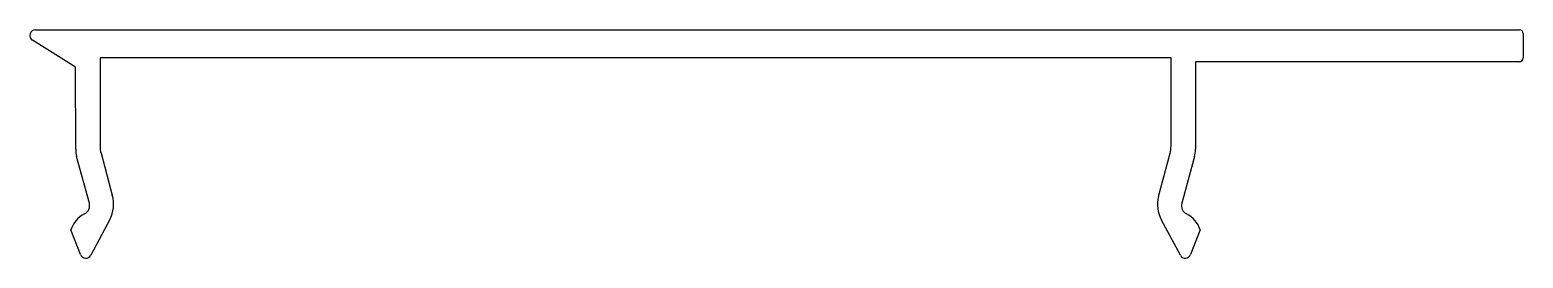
# Model space of a CAD drawing. Extents: x 3490.2 to 3569.7, y 1261.4 to 1273.6.
import ezdxf

# ---------------------------------------------------------------- set-up
doc = ezdxf.new("R2010")
doc.units = 0
doc.layers.get('0').update_dxf_attribs({"linetype": 'CONTINUOUS'})

msp = doc.modelspace()

# ---------------------------------------------------------------- linework, layer by layer
for p, q in [((3492.648, 1271.606), (3490.351, 1273.041)), ((3490.511, 1273.596), (3569.519, 1273.596)), ((3569.719, 1273.396), (3569.719, 1272.096)), ((3492.649, 1267.231), (3492.648, 1271.606)), ((3550.97, 1272.095), (3493.949, 1272.096)), ((3493.949, 1272.096), (3493.949, 1267.407)), ((3550.97, 1267.406), (3550.97, 1272.095)), ((3569.519, 1271.896), (3552.27, 1271.895)), ((3552.27, 1271.895), (3552.27, 1267.23)), ((3493.377, 1264.36), (3492.702, 1266.837)), ((3494, 1267.018), (3494.6, 1264.779)), ((3550.302, 1264.718), (3550.919, 1267.017)), ((3552.217, 1266.836), (3551.541, 1264.359)), ((3494.466, 1263.479), (3493.45, 1261.584)), ((3551.468, 1261.583), (3550.463, 1263.458)), ((3492.906, 1261.618), (3492.399, 1262.931)), ((3552.52, 1262.93), (3552.013, 1261.617))]:
    msp.add_line(p, q)
for centre, radius, start, end in [((3490.511, 1273.296), 0.3, 90, 238.01969), ((3569.519, 1273.396), 0.2, 0, 90), ((3569.519, 1272.096), 0.2, 270.00646, 0), ((3495.449, 1267.407), 1.5, 180, 195.01037), ((3549.47, 1267.406), 1.5, 344.98963, 360), ((3494.149, 1267.231), 1.5, 180.00757, 195.25513), ((3550.77, 1267.23), 1.5, 344.74487, 0), ((3492.895, 1264.228), 0.5, 297.01412, 15.28016), ((3492.918, 1264.296), 1.75, 332.17578, 16.02235), ((3552, 1264.295), 1.75, 166.00162, 208.57672), ((3552.024, 1264.228), 0.5, 164.76991, 242.98588), ((3493.739, 1262.527), 1.4, 116.1627, 163.23408), ((3551.179, 1262.526), 1.4, 16.76592, 63.8373), ((3493.186, 1261.726), 0.3, 201.11998, 331.79953), ((3551.733, 1261.725), 0.3, 208.20047, 338.88002)]:
    msp.add_arc(centre, radius, start, end)

doc.saveas('drawing.dxf')
